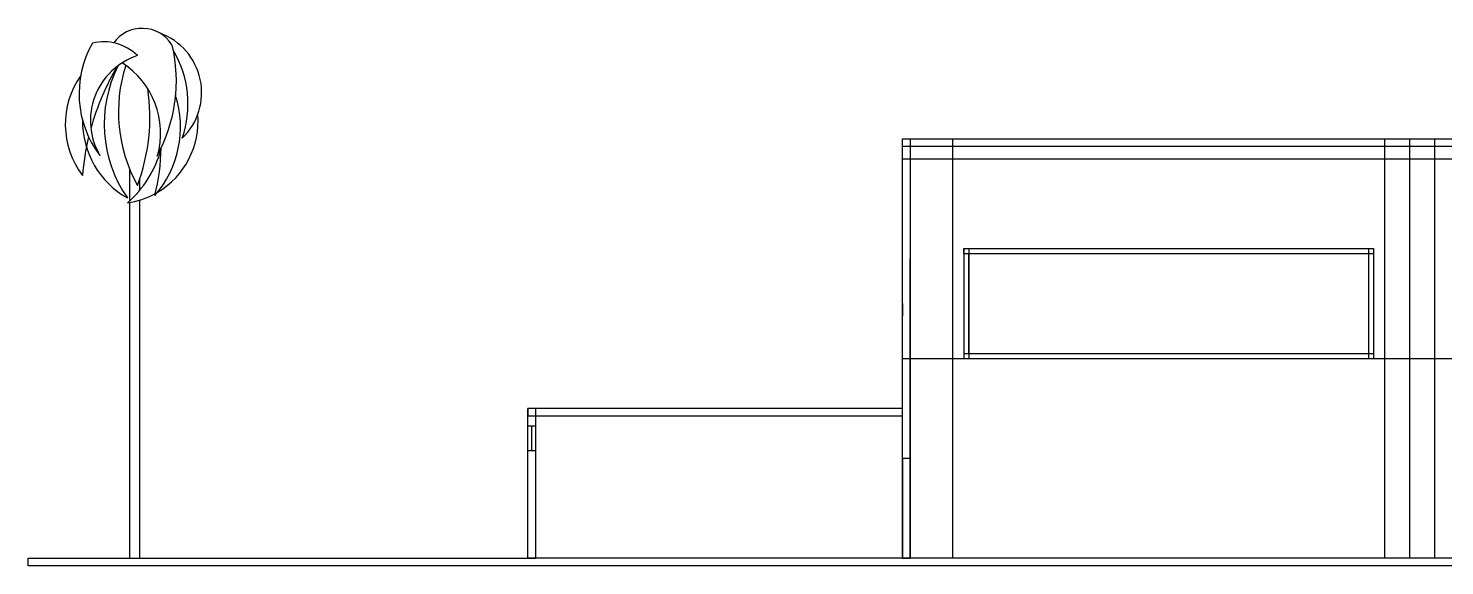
# Model space of a CAD drawing. Header units: millimetres. Extents: x 2513 to 2669, y 1505 to 1675.
# Drawn here: x 2513.28 to 2541.63, y 1531.05 to 1541.81 of the extents above; entities that cross this region are included whole.
import ezdxf

# ---------------------------------------------------------------- set-up
doc = ezdxf.new("R2010")
doc.units = ezdxf.units.MM
doc.layers.add('1VEGETACAO', color=7, linetype='Continuous')

# ---------------------------------------------------------------- blocks, each defined once
blk = doc.blocks.new('palmeira2')
at = {"layer": '1VEGETACAO'}
for p, q in [((-0.2, 7.159), (-0.2, 7.777)), ((0, 7.372), (0, 7.603)), ((-0.2, 0), (-0.2, 7.122)), ((0, 0), (0, 7.171))]:
    blk.add_line(p, q, dxfattribs=at)
for centre, radius, start, end in [((0.046, 9.91), 0.701, 32.1984, 144.3146), ((-0.026, 9.324), 1.263, 313.8995, 70.0715), ((0.833, 9.303), 2.05, 150.4477, 217.1804), ((-0.726, 9.375), 0.966, 45.5495, 103.4023), ((-0.95, 10.314), 0, 26.8046, 0), ((-2.385, 9.561), 3.115, 331.2033, 13.273), ((0.636, 10.281), 0.00435, 147.8016, 32.1984), ((0.384, 8.761), 1.374, 108.4273, 210.4606), ((-1.147, 9.097), 2.11, 341.1302, 30.5947), ((0.211, 8.689), 1.704, 144.9595, 216.99), ((3.92, 7.247), 5.087, 149.1749, 164.4632), ((1.866, 8.692), 2.581, 152.9637, 214.9325), ((2.617, 8.936), 3.046, 162.1846, 208.9024), ((-1.241, 8.516), 1.657, 344.0325, 57.749), ((-3.615, 8.827), 3.816, 339.0755, 8.701), ((-1.279, 8.636), 2.092, 319.0075, 17.5157), ((-0.492, 8.754), 1.657, 300.6877, 4.6601), ((0.616, 8.751), 1.765, 179.1669, 240.5967), ((3.92, 7.247), 5.087, 166.449, 175.2925), ((-0.8, 8.064), 0, 254.3609, 0), ((-1.718, 8.786), 2.225, 311.2961, 344.5475), ((-3.978, 8.318), 4.406, 346.1557, 358.7288), ((0.348, 8.058), 0.0042, 151.2033, 28.7967), ((-0.05, 7.464), 0, 237.8047, 0), ((-0.492, 8.754), 1.657, 278.4034, 298.9246), ((0.3, 7.264), 0, 98.015, 0)]:
    blk.add_arc(centre, radius, start, end, dxfattribs=at)

msp = doc.modelspace()

# ---------------------------------------------------------------- linework, layer by layer
at = {"color": 7, "true_color": 0xffffff}
for p, q in [((2530.779, 1531.198), (2530.779, 1539.598)), ((2530.779, 1531.198), (2530.779, 1539.598)), ((2530.929, 1539.598), (2530.929, 1531.198)), ((2531.779, 1539.598), (2531.779, 1531.198)), ((2540.429, 1539.598), (2540.429, 1531.198)), ((2540.929, 1539.598), (2540.929, 1531.198)), ((2541.429, 1539.598), (2541.429, 1531.198)), ((2651.079, 1531.198), (2530.779, 1531.198))]:
    msp.add_line(p, q, dxfattribs=at)
for p, q in [((2530.779, 1537.448), (2530.779, 1539.598)), ((2530.779, 1537.198), (2530.779, 1539.598)), ((2530.779, 1539.198), (2530.779, 1539.448)), ((2530.779, 1539.448), (2651.079, 1539.448)), ((2530.779, 1535.198), (2530.779, 1539.198)), ((2530.779, 1539.198), (2651.079, 1539.198)), ((2530.779, 1535.198), (2530.779, 1538.198)), ((2530.779, 1536.548), (2530.779, 1537.548)), ((2530.929, 1531.198), (2530.929, 1537.198)), ((2530.779, 1536.298), (2530.779, 1536.548)), ((2530.779, 1536.298), (2530.779, 1536.048)), ((2530.779, 1535.198), (2530.779, 1535.698)), ((2530.929, 1535.198), (2530.929, 1535.448)), ((2530.779, 1535.198), (2651.079, 1535.198)), ((2530.929, 1531.198), (2530.929, 1535.198))]:
    msp.add_line(p, q)
at = {"color": 32, "true_color": 0xcd6928}
for p, q in [((2530.779, 1539.448), (2530.779, 1539.598)), ((2530.779, 1539.598), (2651.079, 1539.598)), ((2530.779, 1536.548), (2530.779, 1536.698)), ((2530.779, 1535.298), (2530.779, 1535.448))]:
    msp.add_line(p, q, dxfattribs=at)
at = {"color": 5}
for p, q in [((2532.009, 1537.398), (2532.009, 1535.198)), ((2532.009, 1537.298), (2532.009, 1537.398)), ((2532.009, 1537.398), (2540.209, 1537.398)), ((2532.009, 1537.298), (2540.109, 1537.298)), ((2532.109, 1537.398), (2532.109, 1535.198)), ((2532.109, 1535.298), (2532.109, 1537.298)), ((2540.109, 1537.398), (2540.109, 1535.198)), ((2540.109, 1537.298), (2540.209, 1537.298)), ((2540.209, 1537.398), (2540.209, 1535.198)), ((2532.009, 1535.298), (2540.209, 1535.298)), ((2532.009, 1535.198), (2540.209, 1535.198)), ((2523.279, 1533.848), (2523.429, 1533.848)), ((2523.279, 1533.348), (2523.279, 1533.848)), ((2523.279, 1533.848), (2523.354, 1533.848)), ((2523.354, 1533.848), (2523.354, 1533.348)), ((2523.429, 1533.848), (2523.429, 1533.348)), ((2523.429, 1533.348), (2523.279, 1533.348))]:
    msp.add_line(p, q, dxfattribs=at)
at = {"color": 3}
for p, q in [((2530.779, 1535.198), (2530.929, 1535.198)), ((2530.929, 1535.198), (2530.929, 1533.198)), ((2523.279, 1531.198), (2523.279, 1534.198)), ((2530.779, 1534.198), (2523.279, 1534.198)), ((2523.279, 1534.198), (2523.279, 1534.048)), ((2523.429, 1534.198), (2523.429, 1531.198)), ((2530.779, 1531.198), (2530.779, 1534.198)), ((2523.279, 1534.048), (2530.779, 1534.048)), ((2530.929, 1533.198), (2530.779, 1533.198)), ((2530.929, 1531.198), (2530.929, 1533.198)), ((2513.279, 1531.048), (2513.279, 1531.198)), ((2513.279, 1531.198), (2523.429, 1531.198)), ((2523.279, 1531.048), (2513.279, 1531.048)), ((2530.779, 1531.198), (2523.279, 1531.198)), ((2668.579, 1531.048), (2523.279, 1531.048)), ((2530.779, 1531.198), (2530.929, 1531.198))]:
    msp.add_line(p, q, dxfattribs=at)
at = {"color": 1}
for p, q in [((2530.929, 1533.198), (2530.779, 1533.198)), ((2530.779, 1533.198), (2530.779, 1531.198)), ((2530.929, 1531.198), (2530.929, 1533.198)), ((2530.779, 1531.198), (2530.929, 1531.198))]:
    msp.add_line(p, q, dxfattribs=at)

# ---------------------------------------------------------------- block references
msp.add_blockref('palmeira2', (2515.512, 1531.198), dxfattribs=at)

doc.saveas('drawing.dxf')
